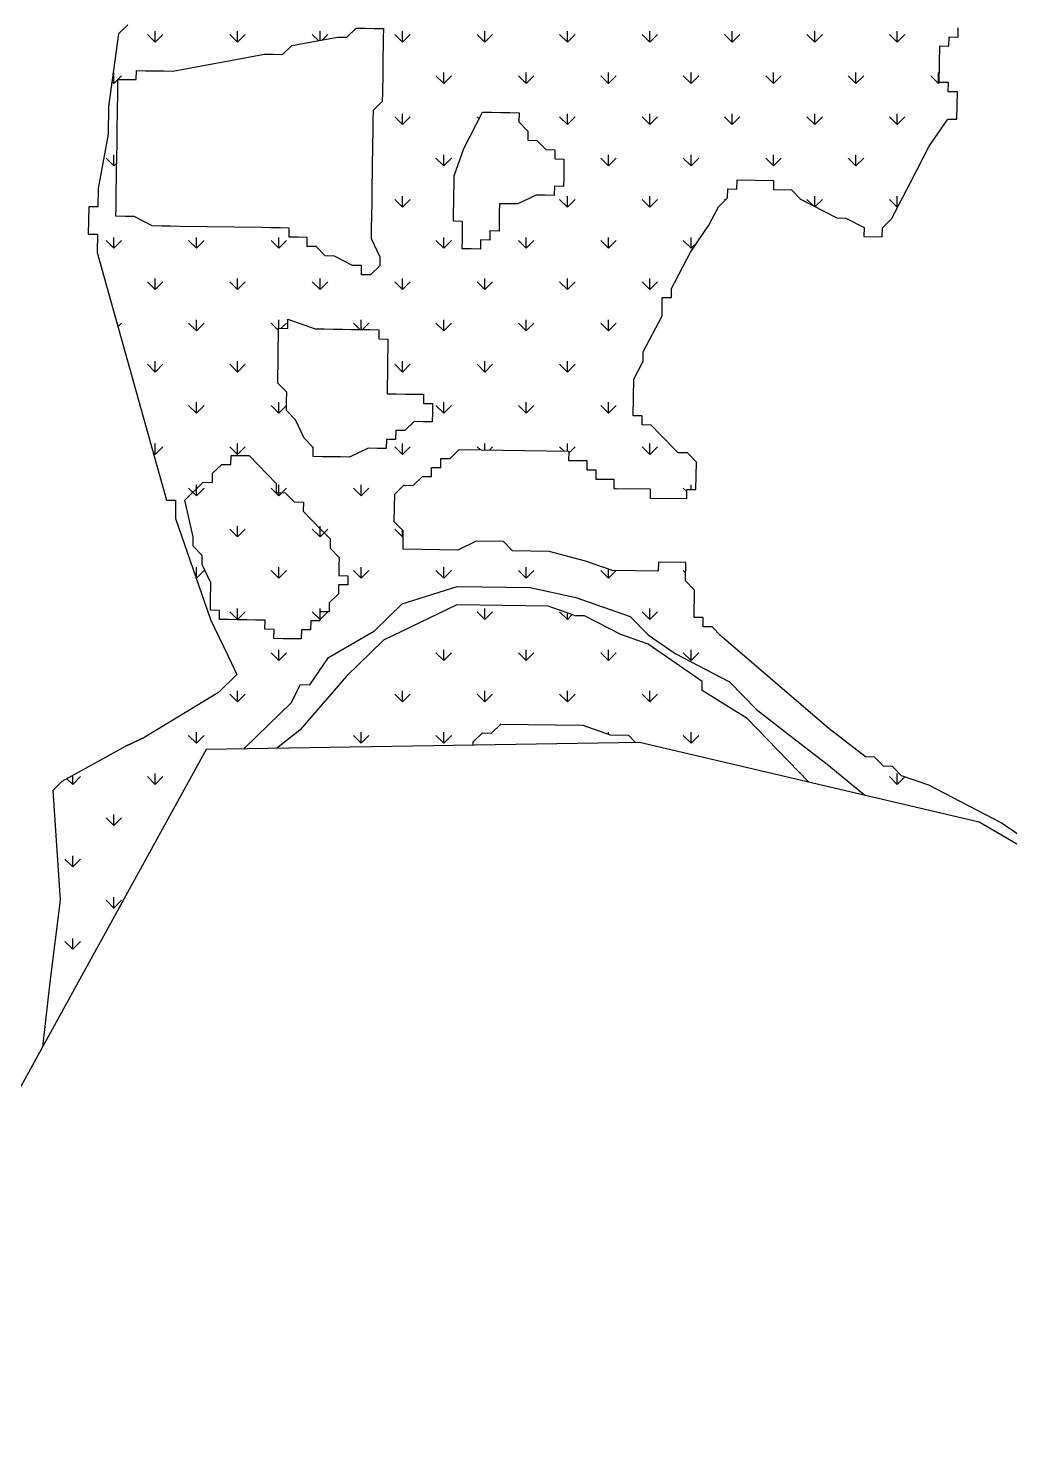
# Model space of a CAD drawing. Header units: metres. Extents: x 264475 to 267538, y 2142866 to 2145519.
# Drawn here: x 265581 to 266008, y 2143879 to 2144491 of the extents above; entities that cross this region are included whole.
import ezdxf

# ---------------------------------------------------------------- set-up
doc = ezdxf.new("R2010")
doc.units = ezdxf.units.M
doc.layers.add('MANGROOVES', color=112, linetype='Continuous')
doc.layers.add('village', color=3, linetype='Continuous')

msp = doc.modelspace()

# ---------------------------------------------------------------- linework, layer by layer
at = {"layer": 'MANGROOVES'}
for p, q in [((265624.13, 2144492.74), (265620.09, 2144488.82)), ((265719.47, 2144487.35), (265723.5, 2144491.26)), ((265723.5, 2144491.26), (265727.47, 2144491.2)), ((265727.47, 2144491.2), (265731.45, 2144491.14)), ((265731.45, 2144491.14), (265735.42, 2144491.09)), ((265735.42, 2144491.09), (265735.37, 2144487.11)), ((265985.84, 2144487.37), (265985.9, 2144491.35)), ((265620.09, 2144488.82), (265615.65, 2144457.08)), ((265691.52, 2144479.81), (265695.56, 2144483.72)), ((265695.56, 2144483.72), (265715.49, 2144487.41)), ((265715.49, 2144487.41), (265719.47, 2144487.35)), ((265735.37, 2144487.11), (265735.31, 2144483.13)), ((265977.72, 2144475.56), (265977.83, 2144483.51)), ((265977.83, 2144483.51), (265981.81, 2144483.45)), ((265981.81, 2144483.45), (265981.87, 2144487.43)), ((265981.87, 2144487.43), (265985.84, 2144487.37)), ((265643.71, 2144472.56), (265683.57, 2144479.93)), ((265683.57, 2144479.93), (265687.55, 2144479.87)), ((265687.55, 2144479.87), (265691.52, 2144479.81)), ((265735.25, 2144479.16), (265735.19, 2144475.18)), ((265735.31, 2144483.13), (265735.25, 2144479.16)), ((265627.75, 2144468.83), (265627.81, 2144472.8)), ((265627.81, 2144472.8), (265631.78, 2144472.74)), ((265631.78, 2144472.74), (265635.76, 2144472.68)), ((265635.76, 2144472.68), (265639.73, 2144472.62)), ((265639.73, 2144472.62), (265643.71, 2144472.56)), ((265735.13, 2144471.21), (265735.01, 2144463.26)), ((265735.19, 2144475.18), (265735.13, 2144471.21)), ((265977.6, 2144467.61), (265977.72, 2144475.56)), ((265619.68, 2144460.99), (265619.74, 2144464.97)), ((265619.74, 2144464.97), (265619.8, 2144468.94)), ((265619.8, 2144468.94), (265623.77, 2144468.88)), ((265623.77, 2144468.88), (265627.75, 2144468.83)), ((265981.57, 2144467.55), (265977.6, 2144467.61)), ((265981.51, 2144463.58), (265981.57, 2144467.55)), ((265619.62, 2144457.02), (265619.68, 2144460.99)), ((265734.95, 2144459.28), (265730.92, 2144455.37)), ((265735.01, 2144463.26), (265734.95, 2144459.28)), ((265985.49, 2144463.52), (265981.51, 2144463.58)), ((265985.31, 2144451.59), (265985.49, 2144463.52)), ((265615.65, 2144457.08), (265615.47, 2144445.15)), ((265619.5, 2144449.07), (265619.56, 2144453.04)), ((265619.56, 2144453.04), (265619.62, 2144457.02)), ((265730.92, 2144455.37), (265730.86, 2144451.39)), ((265770.43, 2144438.87), (265778.62, 2144454.66)), ((265778.62, 2144454.66), (265782.59, 2144454.6)), ((265782.59, 2144454.6), (265786.57, 2144454.54)), ((265786.57, 2144454.54), (265790.54, 2144454.48)), ((265790.54, 2144454.48), (265794.52, 2144454.42)), ((265794.52, 2144454.42), (265794.46, 2144450.45)), ((265619.44, 2144445.09), (265619.5, 2144449.07)), ((265730.8, 2144447.41), (265730.56, 2144431.51)), ((265730.86, 2144451.39), (265730.8, 2144447.41)), ((265794.46, 2144450.45), (265798.37, 2144446.41)), ((265973.21, 2144439.84), (265981.34, 2144451.65)), ((265981.34, 2144451.65), (265985.31, 2144451.59)), ((265615.47, 2144445.15), (265611.14, 2144421.35)), ((265619.21, 2144429.19), (265619.39, 2144441.11)), ((265619.39, 2144441.11), (265619.44, 2144445.09)), ((265798.37, 2144446.41), (265798.31, 2144442.44)), ((265798.31, 2144442.44), (265802.29, 2144442.38)), ((265802.29, 2144442.38), (265806.21, 2144438.34)), ((265766.28, 2144427.01), (265770.43, 2144438.87)), ((265806.21, 2144438.34), (265810.18, 2144438.28)), ((265810.18, 2144438.28), (265810.12, 2144434.31)), ((265810.12, 2144434.31), (265814.1, 2144434.25)), ((265965.02, 2144424.06), (265973.21, 2144439.84)), ((265619.03, 2144417.26), (265619.21, 2144429.19)), ((265730.56, 2144431.51), (265730.51, 2144427.54)), ((265814.04, 2144430.27), (265813.98, 2144426.3)), ((265814.1, 2144434.25), (265814.04, 2144430.27)), ((265730.45, 2144423.56), (265730.39, 2144419.59)), ((265730.51, 2144427.54), (265730.45, 2144423.56)), ((265766.16, 2144419.05), (265766.22, 2144423.03)), ((265766.22, 2144423.03), (265766.28, 2144427.01)), ((265809.94, 2144422.38), (265809.89, 2144418.41)), ((265813.92, 2144422.32), (265809.94, 2144422.38)), ((265813.98, 2144426.3), (265813.92, 2144422.32)), ((265889.44, 2144421.2), (265889.5, 2144425.18)), ((265889.5, 2144425.18), (265905.4, 2144424.94)), ((265905.4, 2144424.94), (265905.34, 2144420.97)), ((265956.84, 2144408.27), (265965.02, 2144424.06)), ((265611.14, 2144421.35), (265611.02, 2144413.4)), ((265618.97, 2144413.29), (265619.03, 2144417.26)), ((265730.39, 2144419.59), (265730.33, 2144415.61)), ((265766.1, 2144415.08), (265766.16, 2144419.05)), ((265801.94, 2144418.52), (265793.93, 2144414.67)), ((265805.91, 2144418.46), (265801.94, 2144418.52)), ((265809.89, 2144418.41), (265805.91, 2144418.46)), ((265881.38, 2144413.37), (265885.41, 2144417.29)), ((265885.41, 2144417.29), (265885.47, 2144421.26)), ((265885.47, 2144421.26), (265889.44, 2144421.2)), ((265905.34, 2144420.97), (265913.29, 2144420.85)), ((265913.29, 2144420.85), (265917.21, 2144416.81)), ((265917.21, 2144416.81), (265932.99, 2144408.63)), ((265607.05, 2144413.46), (265606.87, 2144401.54)), ((265611.02, 2144413.4), (265607.05, 2144413.46)), ((265618.91, 2144409.31), (265618.97, 2144413.29)), ((265730.33, 2144415.61), (265730.15, 2144403.68)), ((265765.98, 2144407.13), (265766.04, 2144411.1)), ((265766.04, 2144411.1), (265766.1, 2144415.08)), ((265785.92, 2144410.81), (265785.86, 2144406.83)), ((265785.98, 2144414.78), (265785.92, 2144410.81)), ((265789.95, 2144414.73), (265785.98, 2144414.78)), ((265793.93, 2144414.67), (265789.95, 2144414.73)), ((265877.28, 2144405.48), (265881.38, 2144413.37)), ((265622.89, 2144409.25), (265618.91, 2144409.31)), ((265626.86, 2144409.19), (265622.89, 2144409.25)), ((265634.75, 2144405.1), (265626.86, 2144409.19)), ((265638.73, 2144405.04), (265634.75, 2144405.1)), ((265642.7, 2144404.98), (265638.73, 2144405.04)), ((265646.68, 2144404.92), (265642.7, 2144404.98)), ((265670.53, 2144404.57), (265646.68, 2144404.92)), ((265682.45, 2144404.39), (265670.53, 2144404.57)), ((265686.43, 2144404.33), (265682.45, 2144404.39)), ((265690.4, 2144404.27), (265686.43, 2144404.33)), ((265694.38, 2144404.21), (265690.4, 2144404.27)), ((265694.32, 2144400.24), (265694.38, 2144404.21)), ((265730.15, 2144403.68), (265730.09, 2144399.71)), ((265769.96, 2144407.07), (265765.98, 2144407.13)), ((265769.9, 2144403.09), (265769.96, 2144407.07)), ((265785.86, 2144406.83), (265785.8, 2144402.86)), ((265869.16, 2144393.67), (265877.28, 2144405.48)), ((265932.99, 2144408.63), (265936.96, 2144408.57)), ((265936.96, 2144408.57), (265944.86, 2144404.47)), ((265944.86, 2144404.47), (265944.8, 2144400.5)), ((265952.75, 2144400.38), (265952.81, 2144404.36)), ((265952.81, 2144404.36), (265956.84, 2144408.27)), ((265606.87, 2144401.54), (265610.85, 2144401.48)), ((265610.85, 2144401.48), (265610.73, 2144393.53)), ((265698.29, 2144400.18), (265694.32, 2144400.24)), ((265702.27, 2144400.12), (265698.29, 2144400.18)), ((265702.21, 2144396.14), (265702.27, 2144400.12)), ((265730.09, 2144399.71), (265733.95, 2144391.7)), ((265769.78, 2144395.14), (265769.84, 2144399.12)), ((265769.84, 2144399.12), (265769.9, 2144403.09)), ((265777.79, 2144399), (265777.73, 2144395.02)), ((265781.77, 2144398.94), (265777.79, 2144399)), ((265781.83, 2144402.92), (265781.77, 2144398.94)), ((265785.8, 2144402.86), (265781.83, 2144402.92)), ((265944.8, 2144400.5), (265952.75, 2144400.38)), ((265610.73, 2144393.53), (265640.93, 2144285.71)), ((265706.18, 2144396.09), (265702.21, 2144396.14)), ((265710.1, 2144392.05), (265706.18, 2144396.09)), ((265714.07, 2144391.99), (265710.1, 2144392.05)), ((265721.97, 2144387.9), (265714.07, 2144391.99)), ((265733.95, 2144391.7), (265733.89, 2144387.72)), ((265773.76, 2144395.08), (265769.78, 2144395.14)), ((265777.73, 2144395.02), (265773.76, 2144395.08)), ((265860.97, 2144377.88), (265869.16, 2144393.67)), ((265725.94, 2144387.84), (265721.97, 2144387.9)), ((265725.88, 2144383.86), (265725.94, 2144387.84)), ((265733.89, 2144387.72), (265729.86, 2144383.81)), ((265729.86, 2144383.81), (265725.88, 2144383.86)), ((265856.82, 2144366.02), (265856.94, 2144373.97)), ((265856.94, 2144373.97), (265860.91, 2144373.91)), ((265860.91, 2144373.91), (265860.97, 2144377.88)), ((265693.73, 2144360.48), (265693.79, 2144364.46)), ((265693.79, 2144364.46), (265705.65, 2144360.31)), ((265848.63, 2144350.23), (265856.82, 2144366.02)), ((265689.64, 2144352.59), (265689.69, 2144356.57)), ((265689.69, 2144356.57), (265689.75, 2144360.54)), ((265689.75, 2144360.54), (265693.73, 2144360.48)), ((265705.65, 2144360.31), (265709.63, 2144360.25)), ((265709.63, 2144360.25), (265713.6, 2144360.19)), ((265713.6, 2144360.19), (265717.58, 2144360.13)), ((265717.58, 2144360.13), (265721.55, 2144360.07)), ((265721.55, 2144360.07), (265725.53, 2144360.01)), ((265725.53, 2144360.01), (265729.5, 2144359.95)), ((265729.5, 2144359.95), (265733.48, 2144359.89)), ((265733.48, 2144359.89), (265733.42, 2144355.92)), ((265733.42, 2144355.92), (265737.39, 2144355.86)), ((265737.39, 2144355.86), (265737.33, 2144351.88)), ((265689.52, 2144344.64), (265689.58, 2144348.62)), ((265689.58, 2144348.62), (265689.64, 2144352.59)), ((265737.33, 2144351.88), (265737.28, 2144347.91)), ((265848.57, 2144346.26), (265848.63, 2144350.23)), ((265689.46, 2144340.66), (265689.52, 2144344.64)), ((265737.28, 2144347.91), (265737.16, 2144339.96)), ((265844.48, 2144338.36), (265848.57, 2144346.26)), ((265689.4, 2144336.69), (265689.46, 2144340.66)), ((265693.32, 2144332.65), (265689.4, 2144336.69)), ((265737.16, 2144339.96), (265737.1, 2144335.98)), ((265844.24, 2144322.46), (265844.48, 2144338.36)), ((265693.26, 2144328.68), (265693.32, 2144332.65)), ((265737.1, 2144335.98), (265737.04, 2144332.01)), ((265737.04, 2144332.01), (265741.01, 2144331.95)), ((265741.01, 2144331.95), (265744.99, 2144331.89)), ((265744.99, 2144331.89), (265748.96, 2144331.83)), ((265748.96, 2144331.83), (265752.94, 2144331.77)), ((265752.94, 2144331.77), (265752.88, 2144327.79)), ((265693.2, 2144324.7), (265693.26, 2144328.68)), ((265697.11, 2144320.67), (265693.2, 2144324.7)), ((265752.88, 2144327.79), (265756.86, 2144327.74)), ((265756.86, 2144327.74), (265756.8, 2144323.76)), ((265700.97, 2144312.66), (265697.11, 2144320.67)), ((265748.79, 2144319.9), (265744.75, 2144315.99)), ((265752.76, 2144319.84), (265748.79, 2144319.9)), ((265756.74, 2144319.78), (265752.76, 2144319.84)), ((265756.8, 2144323.76), (265756.74, 2144319.78)), ((265848.22, 2144322.4), (265844.24, 2144322.46)), ((265848.16, 2144318.43), (265848.22, 2144322.4)), ((265852.13, 2144318.37), (265848.16, 2144318.43)), ((265856.05, 2144314.33), (265852.13, 2144318.37)), ((265704.89, 2144308.62), (265700.97, 2144312.66)), ((265736.74, 2144312.13), (265736.69, 2144308.15)), ((265740.72, 2144312.07), (265736.74, 2144312.13)), ((265740.78, 2144316.04), (265740.72, 2144312.07)), ((265744.75, 2144315.99), (265740.78, 2144316.04)), ((265863.88, 2144306.26), (265856.05, 2144314.33)), ((265704.83, 2144304.65), (265704.89, 2144308.62)), ((265728.74, 2144308.27), (265720.73, 2144304.41)), ((265732.71, 2144308.21), (265728.74, 2144308.27)), ((265736.69, 2144308.15), (265732.71, 2144308.21)), ((265764.45, 2144303.76), (265768.48, 2144307.68)), ((265768.48, 2144307.68), (265816.18, 2144306.97)), ((265816.18, 2144306.97), (265816.12, 2144303)), ((265867.86, 2144306.21), (265863.88, 2144306.26)), ((265871.77, 2144302.17), (265867.86, 2144306.21)), ((265660.99, 2144297.35), (265665.02, 2144301.26)), ((265665.02, 2144301.26), (265668.99, 2144301.2)), ((265668.99, 2144301.2), (265669.05, 2144305.18)), ((265669.05, 2144305.18), (265673.03, 2144305.12)), ((265673.03, 2144305.12), (265677, 2144305.06)), ((265677, 2144305.06), (265680.92, 2144301.03)), ((265680.92, 2144301.03), (265684.83, 2144296.99)), ((265708.8, 2144304.59), (265704.83, 2144304.65)), ((265712.78, 2144304.53), (265708.8, 2144304.59)), ((265716.75, 2144304.47), (265712.78, 2144304.53)), ((265720.73, 2144304.41), (265716.75, 2144304.47)), ((265756.38, 2144295.93), (265756.44, 2144299.91)), ((265756.44, 2144299.91), (265760.42, 2144299.85)), ((265760.42, 2144299.85), (265760.48, 2144303.82)), ((265760.48, 2144303.82), (265764.45, 2144303.76)), ((265816.12, 2144303), (265824.07, 2144302.88)), ((265824.07, 2144302.88), (265824.02, 2144298.9)), ((265871.6, 2144290.24), (265871.77, 2144302.17)), ((265648.88, 2144285.6), (265656.95, 2144293.43)), ((265656.95, 2144293.43), (265660.93, 2144293.37)), ((265660.93, 2144293.37), (265660.99, 2144297.35)), ((265684.83, 2144296.99), (265688.75, 2144292.96)), ((265748.37, 2144292.07), (265752.41, 2144295.99)), ((265752.41, 2144295.99), (265756.38, 2144295.93)), ((265824.02, 2144298.9), (265827.99, 2144298.84)), ((265827.99, 2144298.84), (265827.93, 2144294.87)), ((265827.93, 2144294.87), (265835.88, 2144294.75)), ((265835.88, 2144294.75), (265835.82, 2144290.78)), ((265688.75, 2144292.96), (265688.69, 2144288.98)), ((265688.69, 2144288.98), (265692.67, 2144288.92)), ((265692.67, 2144288.92), (265696.58, 2144284.89)), ((265740.19, 2144276.29), (265740.37, 2144288.22)), ((265740.37, 2144288.22), (265744.4, 2144292.13)), ((265744.4, 2144292.13), (265748.37, 2144292.07)), ((265835.82, 2144290.78), (265851.72, 2144290.54)), ((265851.72, 2144290.54), (265851.66, 2144286.56)), ((265867.56, 2144286.33), (265867.62, 2144290.3)), ((265867.62, 2144290.3), (265871.6, 2144290.24)), ((265640.93, 2144285.71), (265644.91, 2144285.66)), ((265644.91, 2144285.66), (265644.79, 2144277.7)), ((265652.62, 2144269.64), (265648.88, 2144285.6)), ((265696.58, 2144284.89), (265700.56, 2144284.83)), ((265700.56, 2144284.83), (265700.5, 2144280.85)), ((265851.66, 2144286.56), (265867.56, 2144286.33)), ((265644.79, 2144277.7), (265660.04, 2144233.74)), ((265700.5, 2144280.85), (265704.41, 2144276.82)), ((265704.41, 2144276.82), (265708.33, 2144272.79)), ((265744.1, 2144272.25), (265740.19, 2144276.29)), ((265652.56, 2144265.66), (265652.62, 2144269.64)), ((265708.33, 2144272.79), (265712.25, 2144268.75)), ((265743.99, 2144264.3), (265744.1, 2144272.25)), ((265656.48, 2144261.63), (265652.56, 2144265.66)), ((265712.25, 2144268.75), (265712.19, 2144264.78)), ((265712.19, 2144264.78), (265716.1, 2144260.74)), ((265767.84, 2144263.95), (265743.99, 2144264.3)), ((265775.84, 2144267.81), (265767.84, 2144263.95)), ((265787.77, 2144267.63), (265775.84, 2144267.81)), ((265791.69, 2144263.6), (265787.77, 2144267.63)), ((265807.59, 2144263.36), (265791.69, 2144263.6)), ((265823.43, 2144259.15), (265807.59, 2144263.36)), ((265656.42, 2144257.65), (265656.48, 2144261.63)), ((265660.28, 2144249.64), (265656.42, 2144257.65)), ((265716.04, 2144256.77), (265715.99, 2144252.79)), ((265716.1, 2144260.74), (265716.04, 2144256.77)), ((265835.29, 2144255), (265823.43, 2144259.15)), ((265855.22, 2144258.68), (265855.17, 2144254.7)), ((265867.15, 2144258.5), (265855.22, 2144258.68)), ((265867.03, 2144250.55), (265867.15, 2144258.5)), ((265715.99, 2144252.79), (265719.96, 2144252.73)), ((265719.96, 2144252.73), (265719.9, 2144248.76)), ((265855.17, 2144254.7), (265835.29, 2144255)), ((265870.95, 2144246.51), (265867.03, 2144250.55)), ((265660.16, 2144241.69), (265660.28, 2144249.64)), ((265715.87, 2144244.84), (265711.83, 2144240.92)), ((265715.93, 2144248.81), (265715.87, 2144244.84)), ((265719.9, 2144248.76), (265715.93, 2144248.81)), ((265743.63, 2144240.45), (265767.6, 2144248.05)), ((265767.6, 2144248.05), (265799.4, 2144247.58)), ((265799.4, 2144247.58), (265819.21, 2144243.31)), ((265870.77, 2144234.59), (265870.95, 2144246.51)), ((265660.1, 2144237.71), (265660.16, 2144241.69)), ((265711.83, 2144240.92), (265711.77, 2144236.95)), ((265731.53, 2144228.7), (265743.63, 2144240.45)), ((265767.48, 2144240.1), (265751.46, 2144232.38)), ((265807.23, 2144239.51), (265767.48, 2144240.1)), ((265819.1, 2144235.35), (265807.23, 2144239.51)), ((265819.21, 2144243.31), (265842.95, 2144235)), ((265660.04, 2144233.74), (265667.76, 2144217.72)), ((265664.08, 2144237.65), (265660.1, 2144237.71)), ((265664.02, 2144233.68), (265664.08, 2144237.65)), ((265667.99, 2144233.62), (265664.02, 2144233.68)), ((265671.97, 2144233.56), (265667.99, 2144233.62)), ((265675.94, 2144233.5), (265671.97, 2144233.56)), ((265679.92, 2144233.44), (265675.94, 2144233.5)), ((265683.89, 2144233.38), (265679.92, 2144233.44)), ((265683.83, 2144229.41), (265683.89, 2144233.38)), ((265703.77, 2144233.09), (265703.71, 2144229.11)), ((265707.74, 2144233.03), (265703.77, 2144233.09)), ((265707.8, 2144237.01), (265707.74, 2144233.03)), ((265711.77, 2144236.95), (265707.8, 2144237.01)), ((265751.46, 2144232.38), (265735.45, 2144224.67)), ((265823.07, 2144235.3), (265819.1, 2144235.35)), ((265838.85, 2144227.11), (265823.07, 2144235.3)), ((265842.95, 2144235), (265850.78, 2144226.93)), ((265874.75, 2144234.53), (265870.77, 2144234.59)), ((265874.69, 2144230.55), (265874.75, 2144234.53)), ((265687.81, 2144229.35), (265683.83, 2144229.41)), ((265687.75, 2144225.37), (265687.81, 2144229.35)), ((265699.73, 2144229.17), (265699.67, 2144225.2)), ((265703.71, 2144229.11), (265699.73, 2144229.17)), ((265711.48, 2144217.07), (265731.53, 2144228.7)), ((265850.72, 2144222.96), (265838.85, 2144227.11)), ((265850.78, 2144226.93), (265862.58, 2144218.8)), ((265878.66, 2144230.49), (265874.69, 2144230.55)), ((265882.58, 2144226.46), (265878.66, 2144230.49)), ((265929.69, 2144186), (265882.58, 2144226.46)), ((265691.72, 2144225.31), (265687.75, 2144225.37)), ((265695.7, 2144225.26), (265691.72, 2144225.31)), ((265699.67, 2144225.2), (265695.7, 2144225.26)), ((265735.45, 2144224.67), (265719.31, 2144209)), ((265862.53, 2144214.83), (265850.72, 2144222.96)), ((265667.76, 2144217.72), (265671.61, 2144209.71)), ((265703.35, 2144205.26), (265711.48, 2144217.07)), ((265874.33, 2144206.7), (265862.53, 2144214.83)), ((265862.58, 2144218.8), (265886.26, 2144206.52)), ((265671.61, 2144209.71), (265663.54, 2144201.87)), ((265719.31, 2144209), (265699.08, 2144185.44)), ((265663.54, 2144201.87), (265631.45, 2144182.47)), ((265695.28, 2144197.43), (265699.38, 2144205.32)), ((265699.38, 2144205.32), (265703.35, 2144205.26)), ((265874.27, 2144202.72), (265874.33, 2144206.7)), ((265893.97, 2144190.5), (265874.27, 2144202.72)), ((265886.26, 2144206.52), (265898.01, 2144194.42)), ((265675.12, 2144177.84), (265695.28, 2144197.43)), ((265920.83, 2144162.83), (265893.97, 2144190.5)), ((265898.01, 2144194.42), (265913.73, 2144182.26)), ((265699.08, 2144185.44), (265688.85, 2144177.5)), ((265774.55, 2144180.35), (265778.58, 2144184.26)), ((265778.58, 2144184.26), (265782.56, 2144184.2)), ((265782.56, 2144184.2), (265786.59, 2144188.12)), ((265786.59, 2144188.12), (265822.36, 2144187.59)), ((265822.36, 2144187.59), (265834.23, 2144183.44)), ((265834.23, 2144183.44), (265842.18, 2144183.32)), ((265842.18, 2144183.32), (265845.27, 2144180.14)), ((265945.41, 2144173.83), (265929.69, 2144186)), ((265623.44, 2144178.61), (265595.38, 2144163.12)), ((265623.44, 2144178.61), (265631.45, 2144182.47)), ((265631.45, 2144182.47), (265623.44, 2144178.61)), ((265674.67, 2144177.26), (265675.12, 2144177.84)), ((265774.53, 2144178.95), (265774.55, 2144180.35)), ((265913.73, 2144182.26), (265929.45, 2144170.09)), ((265949.38, 2144173.77), (265945.41, 2144173.83)), ((265953.3, 2144169.74), (265949.38, 2144173.77)), ((265929.45, 2144170.09), (265945.18, 2144157.12)), ((265957.27, 2144169.68), (265953.3, 2144169.74)), ((265961.19, 2144165.65), (265957.27, 2144169.68)), ((265973.06, 2144161.49), (265961.19, 2144165.65)), ((265595.38, 2144163.12), (265591.35, 2144159.21)), ((265591.35, 2144159.21), (265594.61, 2144111.44)), ((266004.62, 2144145.12), (265973.06, 2144161.49)), ((266016.43, 2144136.99), (266004.62, 2144145.12)), ((265594.61, 2144111.44), (265590.11, 2144075.72)), ((265590.11, 2144075.72), (265586.85, 2144047.42))]:
    msp.add_line(p, q, dxfattribs=at)
at = {"layer": 'MANGROOVES', "linetype": 'Continuous'}
for p, q in [((265635.98, 2144485.16), (265635.98, 2144489.92)), ((265671.9, 2144485.16), (265671.9, 2144489.92)), ((265707.82, 2144485.99), (265707.82, 2144489.92)), ((265743.74, 2144485.16), (265743.74, 2144489.92)), ((265779.66, 2144485.16), (265779.66, 2144489.92)), ((265815.58, 2144485.16), (265815.58, 2144489.92)), ((265851.5, 2144485.16), (265851.5, 2144489.92)), ((265887.42, 2144485.16), (265887.42, 2144489.92)), ((265923.34, 2144485.16), (265923.34, 2144489.92)), ((265959.27, 2144485.16), (265959.27, 2144489.92)), ((265635.98, 2144485.16), (265632.61, 2144488.53)), ((265635.98, 2144485.16), (265639.34, 2144488.53)), ((265671.9, 2144485.16), (265668.53, 2144488.53)), ((265671.9, 2144485.16), (265675.26, 2144488.53)), ((265707.12, 2144485.86), (265704.45, 2144488.53)), ((265708.83, 2144486.18), (265711.19, 2144488.53)), ((265743.74, 2144485.16), (265740.37, 2144488.53)), ((265743.74, 2144485.16), (265747.11, 2144488.53)), ((265779.66, 2144485.16), (265776.29, 2144488.53)), ((265779.66, 2144485.16), (265783.03, 2144488.53)), ((265815.58, 2144485.16), (265812.21, 2144488.53)), ((265815.58, 2144485.16), (265818.95, 2144488.53)), ((265851.5, 2144485.16), (265848.13, 2144488.53)), ((265851.5, 2144485.16), (265854.87, 2144488.53)), ((265887.42, 2144485.16), (265884.06, 2144488.53)), ((265887.42, 2144485.16), (265890.79, 2144488.53)), ((265923.34, 2144485.16), (265919.98, 2144488.53)), ((265923.34, 2144485.16), (265926.71, 2144488.53)), ((265959.27, 2144485.16), (265955.9, 2144488.53)), ((265959.27, 2144485.16), (265962.63, 2144488.53)), ((265618.02, 2144467.2), (265618.02, 2144471.96)), ((265761.7, 2144467.2), (265761.7, 2144471.96)), ((265797.62, 2144467.2), (265797.62, 2144471.96)), ((265833.54, 2144467.2), (265833.54, 2144471.96)), ((265869.46, 2144467.2), (265869.46, 2144471.96)), ((265905.38, 2144467.2), (265905.38, 2144471.96)), ((265941.3, 2144467.2), (265941.3, 2144471.96)), ((265977.23, 2144467.2), (265977.23, 2144471.96)), ((265618.02, 2144467.2), (265617.18, 2144468.04)), ((265618.02, 2144467.2), (265621.38, 2144470.57)), ((265761.7, 2144467.2), (265758.33, 2144470.57)), ((265761.7, 2144467.2), (265765.07, 2144470.57)), ((265797.62, 2144467.2), (265794.25, 2144470.57)), ((265797.62, 2144467.2), (265800.99, 2144470.57)), ((265833.54, 2144467.2), (265830.17, 2144470.57)), ((265833.54, 2144467.2), (265836.91, 2144470.57)), ((265869.46, 2144467.2), (265866.1, 2144470.57)), ((265869.46, 2144467.2), (265872.83, 2144470.57)), ((265905.38, 2144467.2), (265902.02, 2144470.57)), ((265905.38, 2144467.2), (265908.75, 2144470.57)), ((265941.3, 2144467.2), (265937.94, 2144470.57)), ((265941.3, 2144467.2), (265944.67, 2144470.57)), ((265977.23, 2144467.2), (265973.86, 2144470.57)), ((265977.23, 2144467.2), (265977.63, 2144467.61)), ((265743.74, 2144449.24), (265743.74, 2144454)), ((265815.58, 2144449.24), (265815.58, 2144454)), ((265851.5, 2144449.24), (265851.5, 2144454)), ((265887.42, 2144449.24), (265887.42, 2144454)), ((265923.34, 2144449.24), (265923.34, 2144454)), ((265959.27, 2144449.24), (265959.27, 2144454)), ((265743.74, 2144449.24), (265740.37, 2144452.61)), ((265743.74, 2144449.24), (265747.11, 2144452.61)), ((265777.12, 2144451.78), (265776.29, 2144452.61)), ((265815.58, 2144449.24), (265812.21, 2144452.61)), ((265815.58, 2144449.24), (265818.95, 2144452.61)), ((265851.5, 2144449.24), (265848.13, 2144452.61)), ((265851.5, 2144449.24), (265854.87, 2144452.61)), ((265887.42, 2144449.24), (265884.06, 2144452.61)), ((265887.42, 2144449.24), (265890.79, 2144452.61)), ((265923.34, 2144449.24), (265919.98, 2144452.61)), ((265923.34, 2144449.24), (265926.71, 2144452.61)), ((265959.27, 2144449.24), (265955.9, 2144452.61)), ((265959.27, 2144449.24), (265962.63, 2144452.61)), ((265618.02, 2144431.28), (265614.65, 2144434.65)), ((265618.02, 2144431.28), (265618.02, 2144436.04)), ((265761.7, 2144431.28), (265758.33, 2144434.65)), ((265761.7, 2144431.28), (265761.7, 2144436.04)), ((265761.7, 2144431.28), (265765.07, 2144434.65)), ((265833.54, 2144431.28), (265830.17, 2144434.65)), ((265833.54, 2144431.28), (265833.54, 2144436.04)), ((265833.54, 2144431.28), (265836.91, 2144434.65)), ((265869.46, 2144431.28), (265866.1, 2144434.65)), ((265869.46, 2144431.28), (265869.46, 2144436.04)), ((265869.46, 2144431.28), (265872.83, 2144434.65)), ((265905.38, 2144431.28), (265902.02, 2144434.65)), ((265905.38, 2144431.28), (265905.38, 2144436.04)), ((265905.38, 2144431.28), (265908.75, 2144434.65)), ((265941.3, 2144431.28), (265937.94, 2144434.65)), ((265941.3, 2144431.28), (265941.3, 2144436.04)), ((265941.3, 2144431.28), (265944.67, 2144434.65)), ((265618.02, 2144431.28), (265619.26, 2144432.52)), ((265743.74, 2144413.32), (265740.37, 2144416.69)), ((265743.74, 2144413.32), (265743.74, 2144418.08)), ((265743.74, 2144413.32), (265747.11, 2144416.69)), ((265815.58, 2144413.32), (265812.21, 2144416.69)), ((265815.58, 2144413.32), (265815.58, 2144418.08)), ((265815.58, 2144413.32), (265818.95, 2144416.69)), ((265851.5, 2144413.32), (265848.13, 2144416.69)), ((265851.5, 2144413.32), (265851.5, 2144418.08)), ((265851.5, 2144413.32), (265854.87, 2144416.69)), ((265884.42, 2144416.32), (265884.06, 2144416.69)), ((265922.7, 2144413.96), (265919.98, 2144416.69)), ((265923.34, 2144413.63), (265923.34, 2144418.08)), ((265923.55, 2144413.52), (265926.71, 2144416.69)), ((265959.27, 2144413.32), (265955.9, 2144416.69)), ((265959.27, 2144413.32), (265959.27, 2144418.08)), ((265959.27, 2144413.32), (265959.66, 2144413.72)), ((265618.02, 2144395.36), (265614.65, 2144398.73)), ((265618.02, 2144395.36), (265618.02, 2144400.12)), ((265618.02, 2144395.36), (265621.38, 2144398.73)), ((265653.94, 2144395.36), (265650.57, 2144398.73)), ((265653.94, 2144395.36), (265653.94, 2144400.12)), ((265653.94, 2144395.36), (265657.3, 2144398.73)), ((265689.86, 2144395.36), (265686.49, 2144398.73)), ((265689.86, 2144395.36), (265689.86, 2144400.12)), ((265689.86, 2144395.36), (265693.23, 2144398.73)), ((265761.7, 2144395.36), (265758.33, 2144398.73)), ((265761.7, 2144395.36), (265761.7, 2144400.12)), ((265761.7, 2144395.36), (265765.07, 2144398.73)), ((265797.62, 2144395.36), (265794.25, 2144398.73)), ((265797.62, 2144395.36), (265797.62, 2144400.12)), ((265797.62, 2144395.36), (265800.99, 2144398.73)), ((265833.54, 2144395.36), (265830.17, 2144398.73)), ((265833.54, 2144395.36), (265833.54, 2144400.12)), ((265833.54, 2144395.36), (265836.91, 2144398.73)), ((265869.46, 2144395.36), (265866.1, 2144398.73)), ((265869.46, 2144395.36), (265869.46, 2144400.12)), ((265869.46, 2144395.36), (265872.21, 2144398.11)), ((265635.98, 2144377.4), (265632.61, 2144380.77)), ((265635.98, 2144377.4), (265635.98, 2144382.16)), ((265635.98, 2144377.4), (265639.34, 2144380.77)), ((265671.9, 2144377.4), (265668.53, 2144380.77)), ((265671.9, 2144377.4), (265671.9, 2144382.16)), ((265671.9, 2144377.4), (265675.26, 2144380.77)), ((265707.82, 2144377.4), (265704.45, 2144380.77)), ((265707.82, 2144377.4), (265707.82, 2144382.16)), ((265707.82, 2144377.4), (265711.19, 2144380.77)), ((265743.74, 2144377.4), (265740.37, 2144380.77)), ((265743.74, 2144377.4), (265743.74, 2144382.16)), ((265743.74, 2144377.4), (265747.11, 2144380.77)), ((265779.66, 2144377.4), (265776.29, 2144380.77)), ((265779.66, 2144377.4), (265779.66, 2144382.16)), ((265779.66, 2144377.4), (265783.03, 2144380.77)), ((265815.58, 2144377.4), (265812.21, 2144380.77)), ((265815.58, 2144377.4), (265815.58, 2144382.16)), ((265815.58, 2144377.4), (265818.95, 2144380.77)), ((265851.5, 2144377.4), (265848.13, 2144380.77)), ((265851.5, 2144377.4), (265851.5, 2144382.16)), ((265851.5, 2144377.4), (265854.87, 2144380.77)), ((265619.78, 2144361.21), (265621.38, 2144362.81)), ((265653.94, 2144359.44), (265650.57, 2144362.81)), ((265653.94, 2144359.44), (265653.94, 2144364.2)), ((265653.94, 2144359.44), (265657.3, 2144362.81)), ((265689.74, 2144359.56), (265686.49, 2144362.81)), ((265689.86, 2144360.54), (265689.86, 2144364.2)), ((265690.94, 2144360.52), (265693.23, 2144362.81)), ((265725.2, 2144360.02), (265722.41, 2144362.81)), ((265725.78, 2144360.01), (265725.78, 2144364.2)), ((265726.34, 2144360), (265729.15, 2144362.81)), ((265761.7, 2144359.44), (265758.33, 2144362.81)), ((265761.7, 2144359.44), (265761.7, 2144364.2)), ((265761.7, 2144359.44), (265765.07, 2144362.81)), ((265797.62, 2144359.44), (265794.25, 2144362.81)), ((265797.62, 2144359.44), (265797.62, 2144364.2)), ((265797.62, 2144359.44), (265800.99, 2144362.81)), ((265833.54, 2144359.44), (265830.17, 2144362.81)), ((265833.54, 2144359.44), (265833.54, 2144364.2)), ((265833.54, 2144359.44), (265836.91, 2144362.81)), ((265635.98, 2144341.48), (265632.61, 2144344.85)), ((265635.98, 2144341.48), (265635.98, 2144346.24)), ((265635.98, 2144341.48), (265639.34, 2144344.85)), ((265671.9, 2144341.48), (265668.53, 2144344.85)), ((265671.9, 2144341.48), (265671.9, 2144346.24)), ((265671.9, 2144341.48), (265675.26, 2144344.85)), ((265743.74, 2144341.48), (265740.37, 2144344.85)), ((265743.74, 2144341.48), (265743.74, 2144346.24)), ((265743.74, 2144341.48), (265747.11, 2144344.85)), ((265779.66, 2144341.48), (265776.29, 2144344.85)), ((265779.66, 2144341.48), (265779.66, 2144346.24)), ((265779.66, 2144341.48), (265783.03, 2144344.85)), ((265815.58, 2144341.48), (265812.21, 2144344.85)), ((265815.58, 2144341.48), (265815.58, 2144346.24)), ((265815.58, 2144341.48), (265818.95, 2144344.85)), ((265653.94, 2144323.52), (265650.57, 2144326.88)), ((265653.94, 2144323.52), (265653.94, 2144328.28)), ((265653.94, 2144323.52), (265657.3, 2144326.88)), ((265689.86, 2144323.52), (265686.49, 2144326.88)), ((265689.86, 2144323.52), (265689.86, 2144328.28)), ((265689.86, 2144323.52), (265693.23, 2144326.88)), ((265761.7, 2144323.52), (265758.33, 2144326.88)), ((265761.7, 2144323.52), (265761.7, 2144328.28)), ((265761.7, 2144323.52), (265765.07, 2144326.88)), ((265797.62, 2144323.52), (265794.25, 2144326.88)), ((265797.62, 2144323.52), (265797.62, 2144328.28)), ((265797.62, 2144323.52), (265800.99, 2144326.88)), ((265833.54, 2144323.52), (265830.17, 2144326.88)), ((265833.54, 2144323.52), (265833.54, 2144328.28)), ((265833.54, 2144323.52), (265836.91, 2144326.88)), ((265635.98, 2144305.56), (265635.14, 2144306.39)), ((265635.98, 2144305.56), (265635.98, 2144310.32)), ((265635.98, 2144305.56), (265639.34, 2144308.92)), ((265671.9, 2144305.56), (265668.53, 2144308.92)), ((265671.9, 2144305.56), (265671.9, 2144310.32)), ((265671.9, 2144305.56), (265675.26, 2144308.92)), ((265704.88, 2144308.49), (265704.45, 2144308.92)), ((265743.74, 2144305.56), (265740.37, 2144308.92)), ((265743.74, 2144305.56), (265743.74, 2144310.32)), ((265743.74, 2144305.56), (265747.11, 2144308.92)), ((265777.67, 2144307.54), (265776.29, 2144308.92)), ((265779.66, 2144307.51), (265779.66, 2144310.32)), ((265781.59, 2144307.49), (265783.03, 2144308.92)), ((265814.13, 2144307), (265812.21, 2144308.92)), ((265815.58, 2144306.98), (265815.58, 2144310.32)), ((265816.17, 2144306.15), (265818.95, 2144308.92)), ((265851.5, 2144305.56), (265848.13, 2144308.92)), ((265851.5, 2144305.56), (265851.5, 2144310.32)), ((265851.5, 2144305.56), (265854.87, 2144308.92)), ((265653.94, 2144287.6), (265650.57, 2144290.96)), ((265653.94, 2144287.6), (265653.94, 2144292.36)), ((265653.94, 2144287.6), (265657.3, 2144290.96)), ((265689.86, 2144287.6), (265686.49, 2144290.96)), ((265689.86, 2144287.6), (265689.86, 2144292.36)), ((265689.86, 2144287.6), (265693.23, 2144290.96)), ((265725.78, 2144287.6), (265722.41, 2144290.96)), ((265725.78, 2144287.6), (265725.78, 2144292.36)), ((265725.78, 2144287.6), (265729.15, 2144290.96)), ((265836.71, 2144290.76), (265836.91, 2144290.96)), ((265867.61, 2144289.45), (265866.1, 2144290.96)), ((265869.46, 2144290.28), (265869.46, 2144292.36)), ((265671.9, 2144269.64), (265668.53, 2144273)), ((265671.9, 2144269.64), (265671.9, 2144274.4)), ((265671.9, 2144269.64), (265675.26, 2144273)), ((265707.82, 2144269.64), (265704.45, 2144273)), ((265707.82, 2144269.64), (265707.82, 2144274.4)), ((265707.82, 2144269.64), (265711.19, 2144273)), ((265743.74, 2144269.64), (265740.37, 2144273)), ((265743.74, 2144269.64), (265743.74, 2144272.63)), ((265743.74, 2144269.64), (265744.07, 2144269.97)), ((265653.94, 2144251.68), (265653.76, 2144251.85)), ((265653.94, 2144251.67), (265653.94, 2144256.44)), ((265653.94, 2144251.68), (265657.3, 2144255.04)), ((265689.86, 2144251.68), (265686.49, 2144255.04)), ((265689.86, 2144251.67), (265689.86, 2144256.44)), ((265689.86, 2144251.68), (265693.23, 2144255.04)), ((265725.78, 2144251.68), (265722.41, 2144255.04)), ((265725.78, 2144251.67), (265725.78, 2144256.44)), ((265725.78, 2144251.68), (265729.15, 2144255.04)), ((265761.7, 2144251.68), (265758.33, 2144255.04)), ((265761.7, 2144251.67), (265761.7, 2144256.44)), ((265761.7, 2144251.68), (265765.07, 2144255.04)), ((265797.62, 2144251.68), (265794.25, 2144255.04)), ((265797.62, 2144251.67), (265797.62, 2144256.44)), ((265797.62, 2144251.68), (265800.99, 2144255.04)), ((265833.54, 2144251.68), (265830.17, 2144255.04)), ((265833.54, 2144251.67), (265833.54, 2144255.61)), ((265833.54, 2144251.68), (265836.84, 2144254.97)), ((265867.08, 2144254.05), (265866.1, 2144255.04)), ((265671.9, 2144233.71), (265671.9, 2144238.48)), ((265707.82, 2144233.71), (265707.82, 2144238.48)), ((265779.66, 2144233.71), (265779.66, 2144238.48)), ((265851.5, 2144233.71), (265851.5, 2144238.48)), ((265671.9, 2144233.71), (265668.53, 2144237.08)), ((265671.9, 2144233.71), (265675.26, 2144237.08)), ((265707.82, 2144233.71), (265704.45, 2144237.08)), ((265707.82, 2144233.71), (265711.19, 2144237.08)), ((265779.66, 2144233.71), (265776.29, 2144237.08)), ((265779.66, 2144233.71), (265783.03, 2144237.08)), ((265815.58, 2144233.71), (265812.21, 2144237.08)), ((265815.58, 2144233.71), (265815.58, 2144236.58)), ((265815.58, 2144233.71), (265817.71, 2144235.84)), ((265851.5, 2144233.71), (265848.13, 2144237.08)), ((265851.5, 2144233.71), (265854.87, 2144237.08)), ((265689.86, 2144215.75), (265689.86, 2144220.52)), ((265761.7, 2144215.75), (265761.7, 2144220.52)), ((265797.62, 2144215.75), (265797.62, 2144220.52)), ((265833.54, 2144215.75), (265833.54, 2144220.52)), ((265869.46, 2144215.75), (265869.46, 2144220.52)), ((265689.86, 2144215.75), (265686.49, 2144219.12)), ((265689.86, 2144215.75), (265693.23, 2144219.12)), ((265761.7, 2144215.75), (265758.33, 2144219.12)), ((265761.7, 2144215.75), (265765.07, 2144219.12)), ((265797.62, 2144215.75), (265794.25, 2144219.12)), ((265797.62, 2144215.75), (265800.99, 2144219.12)), ((265833.54, 2144215.75), (265830.17, 2144219.12)), ((265833.54, 2144215.75), (265836.91, 2144219.12)), ((265869.46, 2144215.75), (265866.1, 2144219.12)), ((265869.46, 2144215.75), (265872.83, 2144219.12)), ((265671.9, 2144197.79), (265671.9, 2144202.56)), ((265743.74, 2144197.79), (265743.74, 2144202.56)), ((265779.66, 2144197.79), (265779.66, 2144202.56)), ((265815.58, 2144197.79), (265815.58, 2144202.56)), ((265851.5, 2144197.79), (265851.5, 2144202.56)), ((265671.9, 2144197.79), (265668.53, 2144201.16)), ((265671.9, 2144197.79), (265675.26, 2144201.16)), ((265743.74, 2144197.79), (265740.37, 2144201.16)), ((265743.74, 2144197.79), (265747.11, 2144201.16)), ((265779.66, 2144197.79), (265776.29, 2144201.16)), ((265779.66, 2144197.79), (265783.03, 2144201.16)), ((265815.58, 2144197.79), (265812.21, 2144201.16)), ((265815.58, 2144197.79), (265818.95, 2144201.16)), ((265851.5, 2144197.79), (265848.13, 2144201.16)), ((265851.5, 2144197.79), (265854.87, 2144201.16)), ((265653.94, 2144179.83), (265650.57, 2144183.2)), ((265653.94, 2144179.83), (265653.94, 2144184.6)), ((265653.94, 2144179.83), (265657.3, 2144183.2)), ((265725.78, 2144179.83), (265722.41, 2144183.2)), ((265725.78, 2144179.83), (265725.78, 2144184.6)), ((265725.78, 2144179.83), (265729.15, 2144183.2)), ((265761.7, 2144179.83), (265758.33, 2144183.2)), ((265761.7, 2144179.83), (265761.7, 2144184.6)), ((265761.7, 2144179.83), (265765.07, 2144183.2)), ((265833.54, 2144183.68), (265833.54, 2144184.6)), ((265869.46, 2144179.83), (265866.1, 2144183.2)), ((265869.46, 2144179.83), (265869.46, 2144184.6)), ((265869.46, 2144179.83), (265872.83, 2144183.2)), ((265600.06, 2144161.87), (265600.06, 2144165.7)), ((265600.06, 2144161.87), (265603.42, 2144165.24)), ((265635.98, 2144161.87), (265632.61, 2144165.24)), ((265635.98, 2144161.87), (265635.98, 2144166.63)), ((265635.98, 2144161.87), (265639.34, 2144165.24)), ((265959.27, 2144161.87), (265955.9, 2144165.24)), ((265959.27, 2144161.87), (265959.27, 2144166.63)), ((265959.27, 2144161.87), (265962.56, 2144165.17)), ((265600.06, 2144161.87), (265597.59, 2144164.34)), ((265618.02, 2144143.91), (265614.65, 2144147.28)), ((265618.02, 2144143.91), (265618.02, 2144148.67)), ((265618.02, 2144143.91), (265621.38, 2144147.28)), ((265600.06, 2144125.95), (265596.69, 2144129.32)), ((265600.06, 2144125.95), (265600.06, 2144130.71)), ((265600.06, 2144125.95), (265603.42, 2144129.32)), ((265618.02, 2144107.99), (265614.65, 2144111.36)), ((265618.02, 2144107.99), (265618.02, 2144112.75)), ((265618.02, 2144107.99), (265621.38, 2144111.36)), ((265600.06, 2144090.03), (265596.69, 2144093.4)), ((265600.06, 2144090.03), (265600.06, 2144094.79)), ((265600.06, 2144090.03), (265603.42, 2144093.4))]:
    msp.add_line(p, q, dxfattribs=at)
at = {"layer": 'village'}
for p, q in [((265658.28, 2144176.99), (265460.86, 2143818.85)), ((265846.94, 2144180.17), (265658.28, 2144176.99)), ((265995.06, 2144145.42), (265846.94, 2144180.17)), ((266241.51, 2144001.12), (265995.06, 2144145.42))]:
    msp.add_line(p, q, dxfattribs=at)

doc.saveas('drawing.dxf')
